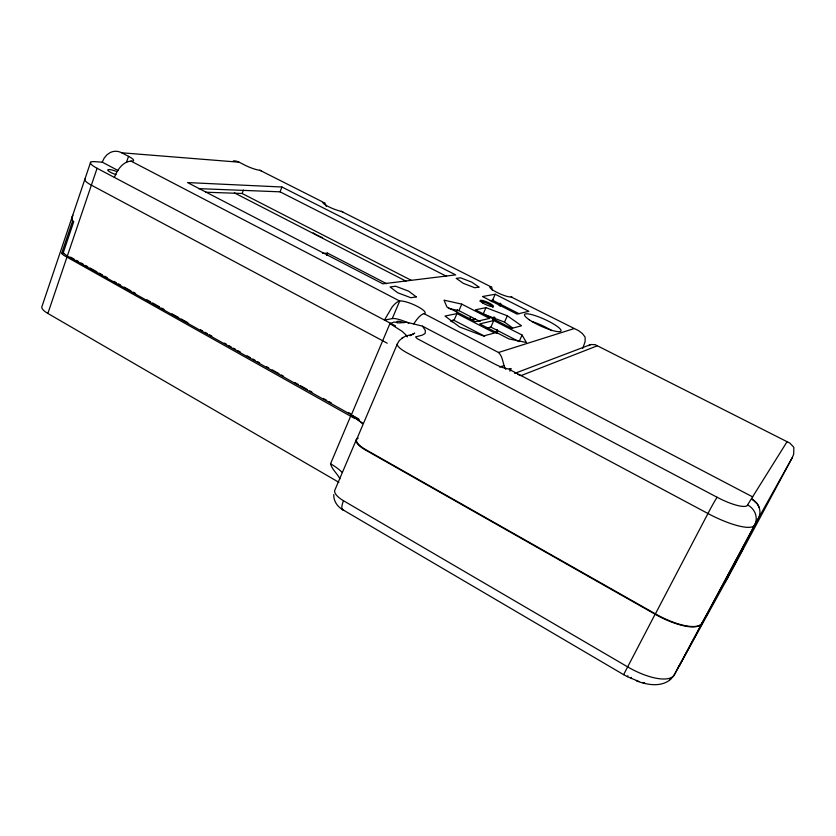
<?xml version="1.0" encoding="UTF-8"?>
<svg xmlns="http://www.w3.org/2000/svg" width="836" height="836" viewBox="0 0 836 836"><rect width="100%" height="100%" fill="white"/><g stroke="black" fill="none" stroke-linecap="round" stroke-linejoin="round"><path stroke-width="1.25" d="M71.812 219.544L72.701 215.322L71.645 219.262L72.68 220.819L61.624 253.454L63.755 255.335L354.851 418.575M90.602 162.257L42.072 306.175A18.141 5.612 18.1 0 0 47.861 313.448L338.883 482.32M47.861 313.448L66.89 257.331M358.665 418.951L67.35 255.973L97.091 168.287A18.768 3.783 20.1 0 1 94.311 161.651L102.243 162.174L118.221 170.575M126.487 162.278L128.535 156.342L121.701 152.789A17.859 14.734 86.7 0 0 110.216 152.56L106.872 154.859L104.155 158.14L102.243 162.174M205.855 192.228L242.126 193.482L243.401 190.075M198.498 188.622L280.07 191.831L281.92 187.003L455.683 274.887L382.825 283.812L187.546 182.572L281.92 187.003M669.469 679.605A14.923 13.209 41.3 0 0 674.328 674.767L728.187 577.122L792.382 457.438L793.709 454.115L793.834 447.291L789.884 443.122L595.138 344.662L590.791 344.526L514.631 373.41M326.677 255.314L327.555 253.12L386.587 283.697M326.333 206.44L324.744 202.699L322.968 202.625A11.453 1.985 22.3 0 0 328.579 206.691A11.453 1.985 22.3 0 0 339.27 210.85L342.823 211.811M339.97 478.923C337.284 473.437 332.08 469.748 330.554 463.761L350.921 415.502L358.769 419.891M362.876 423.392L351.235 415.199L389.921 323.595L394.122 322.048L399.315 322.915L406.923 322.278L422.473 326.155L494.954 364.162A13.522 3.177 24.3 0 0 510.942 368.801L509.866 371.174M114.396 177.42C117.218 170.189 122.484 161.735 131.012 161.118L399.671 301.023A19.28 6.27 -62.3 0 0 392.053 307.105L384.476 320.084L392.251 318.61L399.712 301.002A14.452 3.219 23.1 0 1 417.321 306.384A14.452 3.219 23.1 0 1 424.04 313.667L498.486 352.489C503.345 357.024 502.488 364.088 505.801 369.376M356.773 439.13L397.497 343.586L399.305 340.565L403.067 337.504M452.077 322.038L453.07 319.78M456.529 311.859L457.522 309.602M450.416 321.128L454.032 320.334L456.989 313.584L494.588 333L483.459 335.988L459.654 327.012L445.003 316.05L456.989 313.584M448.315 308.317L458.954 310.658L461.806 304.147L489.603 318.401L475.475 321.672L446.894 306.937L444.041 300.155L461.806 304.147M469.529 319.091L470.563 316.75M485.977 307.638L475.444 309.801L511.736 328.402L521.518 325.779L507.337 315.799L485.977 307.638L483.166 313.981L504.505 322.111L512.572 327.848M489.98 300.73L492.54 300.239L495.194 294.262L528.843 311.285L517.003 314.085L482.466 296.54L495.194 294.262M492.09 301.786L493.104 299.518M492.582 320.157L494.097 316.75M499.176 305.391L500.189 303.113M493.982 319.822L494.985 317.555M500.053 306.237L501.067 303.97M486.186 328.276L490.878 327.095L493.794 320.554L522.082 335.058L526.429 342.53L508.894 338.904L479.791 323.898L493.794 320.554M495.664 333.115L497.263 329.562M496.668 333.459L497.702 331.16M504.505 322.111L507.337 315.799M522.082 335.058L519.093 341.621L490.878 327.095M638.892 681.486L627.46 676.679L627.909 675.718M333.773 494.557C333.407 500.722 337.242 506.543 342.499 509.552L623.614 674.642L655.11 614.241A43.545 14.484 28.7 0 0 701.853 623.405L706.932 614.376M358.226 438.085A17.995 6.009 23.3 0 0 365.677 449.611L655.414 613.864L709.785 510.023A15.079 0.596 -61.8 0 1 717.131 497.284L720.58 499.029A29.459 7.127 27.2 0 0 746.976 505.822L786.969 441.868M582.682 348.528L585.116 341.61L585.116 337.086L582.378 333.543L578.585 330.659L511.141 296.947L509.845 296.968A11.934 2.205 23.8 0 1 495.8 291.806A11.934 2.205 23.8 0 1 490.46 286.581L341.287 211.309M679.772 665.048L758.377 518.372A15.079 14.034 26.9 0 0 751.606 498.841L757.426 504.045L759.151 507.494M792.382 457.438L754.626 525.102L674.328 674.767A42.991 16.083 29.5 0 1 627.617 666.856L343.512 500.754A17.765 6.698 23.2 0 1 335.027 489.708L356.439 439.454A17.995 6.019 23.3 0 0 365.342 449.935L655.11 614.241M413.736 323.845L416.506 319.906A19.406 5.904 -62.3 0 1 423.956 313.667L424.04 313.667M726.954 578.606L728.187 577.122M623.614 674.642L627.46 676.679M670.88 679.177C661.266 687.485 647.179 685.029 636.321 680.807M409.985 335.654L411.646 334.766M401.876 338.141L406.066 335.915L412.127 334.536L414.719 333.136L410.152 335.581M588.722 345.602L590.791 344.526M392.251 318.61L392.293 318.579A14.39 3.417 23.1 0 1 408.773 323.25M597.123 345.874L520.964 375.636A13.616 12.874 66 0 0 517.714 374.444M510.942 368.801L509.27 369.418L752.776 496.96M499.625 367.067L503.878 365.625M498.486 352.489L573.977 328.632M490.46 286.581L491.672 286.852L492.31 290.238M471.556 319.697L475.37 318.84M322.686 253.412L327.555 253.12M233.317 160.878A15.247 13.136 88.2 0 1 239.054 162.184L245.188 165.288A11.338 1.891 21.7 0 0 259.808 170.251L261.595 170.868M61.624 253.454L64.069 253.35M121.701 152.789L239.054 162.194M642.497 682.51L644.755 682.981M511.141 296.947L512.207 297.198M259.86 170.251L323.156 202.176M280.07 191.831L446.549 276.308M492.54 300.239L519.166 313.761M242.126 193.482L411.239 280.311M234.362 192.865L405.972 281.147M458.954 310.658L480.146 321.567M454.032 320.334L484.723 336.25M97.091 168.287L395.574 325.946M717.131 497.284L417.049 338.57L415.596 336.898L422.096 335.205L425.116 333.533L425.357 330.45L422.473 326.155M387.235 343.199L91.375 185.164A18.695 4.002 19.8 0 1 84.958 178.977M70.663 257.154L74.08 259.066M76.358 260.341L78.636 261.605M80.914 262.88L83.192 264.155M85.46 265.43L87.738 266.705M90.016 267.98L96.851 271.794M99.118 273.069L102.535 274.981M104.813 276.246L107.092 277.521M113.915 281.345L116.194 282.62M118.472 283.885L120.75 285.16M124.167 287.072L130.991 290.886M133.269 292.161L135.547 293.436M146.927 299.8L150.344 301.712M152.622 302.987L159.446 306.802M161.724 308.076L164.002 309.351M171.965 313.803L178.799 317.628M181.067 318.903L187.901 322.717M200.421 329.718L202.699 330.993M204.977 332.268L207.255 333.543M209.522 334.808L211.801 336.082M224.32 343.084L226.598 344.359M228.876 345.634L231.154 346.909M233.432 348.184L235.7 349.448M237.978 350.723L240.256 351.998M247.09 355.822L250.497 357.724M252.775 358.999L255.053 360.274M257.331 361.549L259.609 362.824M266.433 366.638L268.711 367.913M272.128 369.825L278.952 373.64M281.23 374.915L283.508 376.19M294.889 382.554L298.306 384.466M300.584 385.741L307.408 389.555M309.686 390.83L311.964 392.105M323.344 398.469L326.761 400.381M329.039 401.646L331.317 402.921M348.382 412.472L350.66 413.747M351.235 415.199L359.083 419.588M389.921 323.595L402.095 331.307L405.857 334.839A33.973 8.391 22.8 0 1 407.299 336.908M67.35 255.973L63.139 253.047L73.735 221.707L72.648 220.798M341.893 508.967L343.586 510.096A13.554 4.629 -58.2 0 1 343.512 500.754M631.253 677.348L631.305 678.539M679.637 665.132A14.588 13.01 37.7 0 1 677.609 667.87M702.146 623.029A43.545 14.463 28.7 0 1 655.414 613.864M747.792 505.048A15.393 14.316 31.2 0 1 754.626 525.102A44.632 11.265 27.4 0 1 707.873 513.471L407.205 352.928A18.413 4.671 23.3 0 1 397.497 343.586M350.921 415.502A33.21 10.826 22.6 0 1 362.552 423.695M330.554 463.761A32.813 12.059 22.4 0 1 341.903 472.183M128.535 156.342A13.825 2.623 20.3 0 1 131.012 161.118M116.047 174.609A7.827 1.588 20.1 0 1 107.739 170.032A7.827 1.588 20.1 0 1 116.12 171.296M322.602 237.654A11.38 2.236 22.2 0 1 313.26 232.857M397.225 322.821A8.172 1.944 23.1 0 1 403.642 322.571M480.115 301.336A7.252 1.432 23.8 0 1 487.869 303.625A7.252 1.432 23.8 0 1 492.968 307.439M531.842 321.484A19.959 3.95 24.3 0 1 551.729 330.617M725.199 581.657L742.87 548.813L725.199 581.657M416.276 296.885L410.863 297.731L397.643 292.736L390.078 286.957L395.679 286.236L408.658 291.158L416.276 296.885M478.934 287.103L474.775 287.751L463.332 283.352L456.237 278.357L460.542 277.803L471.807 282.14L478.934 287.103M482.936 303.113A7.252 1.432 23.8 0 0 493.428 306.404A7.252 1.432 23.8 0 0 484.023 300.887A7.252 1.432 23.8 0 0 482.936 303.113M529.355 319.812A19.991 3.846 24.3 0 0 560.235 331.526A19.991 3.846 24.3 0 0 538.708 316.886A19.991 3.846 24.3 0 0 529.355 319.812"/></g></svg>
